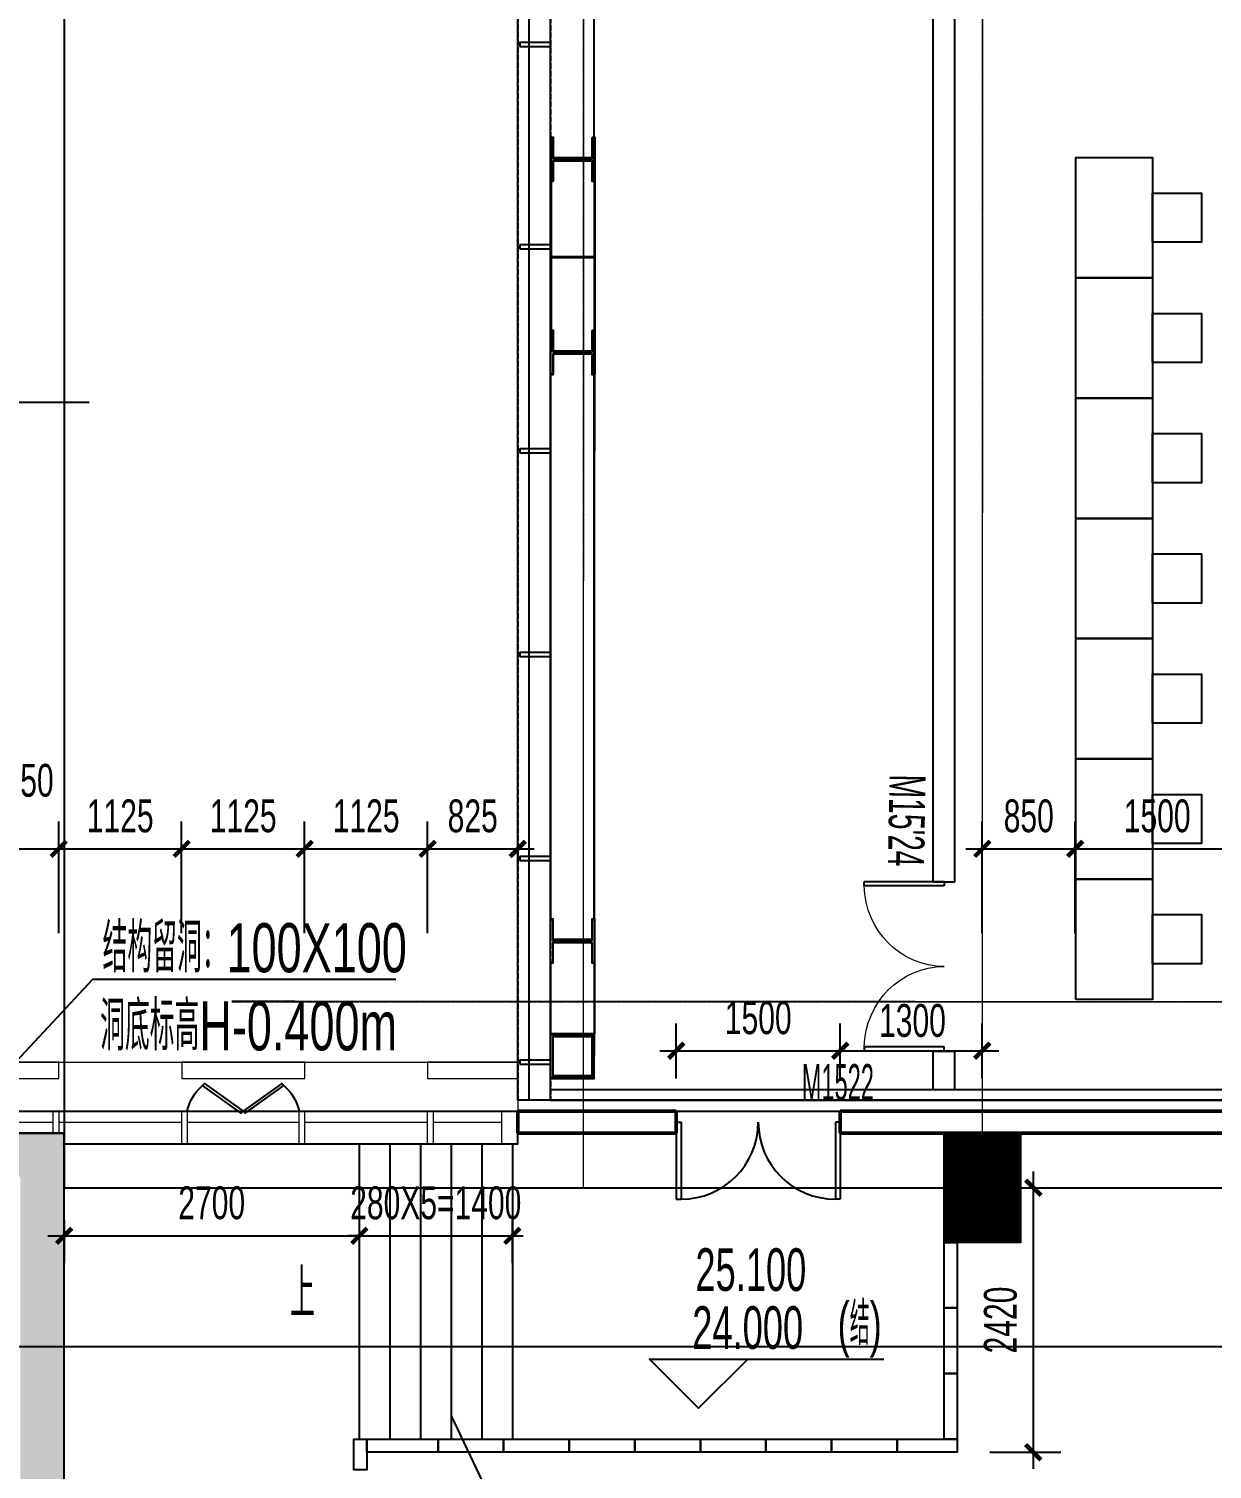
# Model space of a CAD drawing. Header units: millimetres. Extents: x 285006 to 3037698, y -2820855 to 192241.
# Drawn here: x 1240944 to 1251770, y 50391 to 63568 of the extents above; entities that cross this region are included whole.
import ezdxf
from ezdxf.enums import TextEntityAlignment as Align
from ezdxf.xclip import XClip

# ---------------------------------------------------------------- set-up
doc = ezdxf.new("R2010")
doc.units = ezdxf.units.MM
doc.header["$XCLIPFRAME"] = 2
doc.header["$PDMODE"] = 35
doc.header["$PDSIZE"] = -0.1
for name, pattern in [('1#B-6F$0$DOTE', [2.42, 2, -0.2, 0.02, -0.2]), ('1#C-6F$0$CONTINOUS', [0]), ('1#C-6F$0$DASH', [0.35, 0.25, -0.1]), ('1#C-6F$0$DASHED2', [0.375, 0.25, -0.125]), ('1#C-6F$0$DOTE', [2.42, 2, -0.2, 0.02, -0.2]), ('DASH', [0.35, 0.25, -0.1]), ('WALL-1C-6F-1$0$CONTINOUS', [0])]:
    doc.linetypes.add(name, pattern=pattern)
for name, color, linetype, lineweight in [('1#B-6F$0$A-ANNO-GRID', 10, '1#B-6F$0$DOTE', 18), ('1#C-6F$0$A-ANNO-GRID', 10, '1#C-6F$0$DOTE', 18), ('DIM-1B-6F$0$A-ANNO-DIMS', 73, 'Continuous', 18), ('DOOR-1B-IDEN-6F$0$A-DOOR-IDEN', 7, 'Continuous', 25), ('EXWALL-1B-6F$0$A-FLOR-UNDR', 11, 'Continuous', 18), ('EXWALL-1B-6F$0$A-WALL-GLAZ', 142, 'Continuous', 18), ('EXWALL-1B-6F$0$A-WALL-STON', 31, 'Continuous', 18), ('IDEN-1AB-6F$0$A-ANNO-LEVL', 130, 'Continuous', 25), ('IDEN-1AB-6F$0$A-COND-IDEN-TEXT', 11, 'Continuous', 18), ('VERT-IDEN-1B-4F$0$A-COND-IDEN-TEXT', 11, 'Continuous', 18), ('VERT-IDEN-1B-4F$0$A-ROOM-IDEN', 7, 'Continuous', 25), ('WALL-1A1B-6F$0$A-WALL', 2, 'Continuous', 50), ('WALL-1A1B-6F$0$IDEN-1AB-6F$0$A-ROOM-IDEN', 7, 'Continuous', 25), ('WALL-1C-6F-1$0$A-FLOR-UNDR', 11, 'Continuous', 18), ('WALL-1C-6F-1$0$A-WALL-GLAZ', 142, 'Continuous', 18), ('板边洞口-1C-6F$0$A-HOLE', 5, 'Continuous', 25)]:
    doc.layers.add(name, color=color, linetype=linetype, lineweight=lineweight)
for name, color, linetype in [('1#C-6F$0$0-XREF', 7, 'Continuous'), ('1#C-6F$0$A-DOOR-FIRE-IDEN', 7, 'Continuous'), ('1#C-6F$0$A-WALL', 2, 'Continuous'), ('1#C-6F$0$S-W-BEAMLINE', 4, '1#C-6F$0$DASHED2'), ('20230731变更修改', 41, 'Continuous'), ('4玻璃幕墙', 1, 'Continuous'), ('6铝型材', 8, 'Continuous'), ('A-DOOR', 60, 'Continuous'), ('A-WALL', 2, 'Continuous'), ('COL-1A1B-4~12$0$S-PUB-COL', 6, 'Continuous'), ('COL-1A1B-4~12$0$S-PUB-COLHATCH', 8, 'Continuous'), ('FURN-1C-7F$0$I-FURN', 252, 'Continuous'), ('WALL-1A1B-6F$0$A-DOOR', 142, 'Continuous'), ('WALL-1A1B-6F$0$IDEN-1AB-6F$0$DIM_SYMB', 3, 'Continuous'), ('WALL-地台', 8, 'Continuous')]:
    doc.layers.add(name, color=color, linetype=linetype)
doc.styles.add('1#C-6F$0$HYGB2014', font='hygbsz.shx', dxfattribs={"width": 0.7, "bigfont": 'hygbhz.shx'})
doc.styles.add('DIM-1B-6F$0$HYGB2014', font='hygbsz.shx', dxfattribs={"width": 0.7, "bigfont": 'hygbhz.shx'})
doc.styles.add('DOOR-1B-IDEN-6F$0$HYGB2014', font='hygbsz.shx', dxfattribs={"width": 0.7, "bigfont": 'hygbhz.shx'})
doc.styles.add('IDEN-1AB-6F$0$HYGB2014', font='hygbsz.shx', dxfattribs={"width": 0.7, "bigfont": 'hygbhz.shx'})
doc.styles.add('VERT-IDEN-1B-4F$0$HYGB2014', font='hygbsz.shx', dxfattribs={"width": 0.7, "bigfont": 'hygbhz.shx'})
doc.styles.add('WALL-1A1B-6F$0$IDEN-1AB-6F$0$HYGB2014', font='hygbsz.shx', dxfattribs={"width": 0.7, "bigfont": 'hygbhz.shx'})
doc.dimstyles.new('DIM-1B-6F$0$DIMN', dxfattribs={"dimtxt": 300, "dimasz": 100, "dimexe": 250, "dimexo": 300, "dimgap": 0, "dimtad": 0, "dimdec": 0, "dimzin": 0, "dimdsep": 46, "dimtxsty": 'DIM-1B-6F$0$HYGB2014', "dimblk": 'DIM-1B-6F$0$_archtick', "dimcen": 0.09, "dimdle": 150, "dimclrt": 7, "dimazin": 0, "dimtfac": 1, "dimtdec": 0, "dimtix": 1, "dimtmove": 2, "dimatfit": 3, "dimfxl": 1, "dimtvp": 1, "dimtolj": 1, "dimtzin": 0, "dimarcsym": 0})

# ---------------------------------------------------------------- blocks, each defined once
blk = doc.blocks.new('结构留洞-1#AB-6F')
at = {"layer": 'Defpoints'}
blk.add_lwpolyline([(91100, 20900), (103000, 20900), (103000, 20800), (107150, 20800), (107150, 21100), (120900, 21100), (120900, 20900), (120900, 20900), (120900, -500), (120200, -500), (120200, -400), (111750, -400), (111750, -500), (111050, -500), (111050, -400), (102753, -400), (102753, -500), (102050, -500)], dxfattribs=at)
blk = doc.blocks.new('EXWALL-1B-6F$0$幕墙-1125陶板单元')
blk.add_lwpolyline([(-562.5, 150), (562.5, 150), (562.5, 0), (-562.5, 0)], close=True)
blk = doc.blocks.new('EXWALL-1B-6F$0$ef')
at = {"layer": 'EXWALL-1B-6F$0$A-WALL-GLAZ', "lineweight": -3}
for points in [[(98270726, 18746787), (98270744, 18746769), (98271098, 18747022), (98271079, 18747040)], [(98271469, 18746787), (98271451, 18746769), (98271098, 18747022), (98271116, 18747040)]]:
    blk.add_lwpolyline(points, close=True, dxfattribs=at)
for centre, start, end in [((98271019, 18747123), 193.0402, 228.8588), ((98271176, 18747123), 311.1412, 346.9598)]:
    blk.add_arc(centre, 446, start, end, dxfattribs=at)
blk = doc.blocks.new('EXWALL-1B-6F')
at = {"layer": 'EXWALL-1B-6F$0$A-FLOR-UNDR'}
blk.add_lwpolyline([(98333335, 18769022), (98333335, 18769272), (98374885, 18769272), (98374885, 18768822)], dxfattribs=at)
at = {"layer": 'EXWALL-1B-6F$0$A-WALL-GLAZ', "lineweight": -3}
for p, q in [((98333635, 18768822), (98374885, 18768822)), ((98374885, 18768822), (98374885, 18768622))]:
    blk.add_line(p, q, dxfattribs=at)
at = {"layer": 'EXWALL-1B-6F$0$A-WALL-GLAZ'}
for p, q in [((98369610, 18768722), (98370635, 18768722)), ((98370685, 18768722), (98371810, 18768722)), ((98371860, 18768722), (98372885, 18768722)), ((98372935, 18768722), (98374060, 18768722)), ((98374110, 18768722), (98374735, 18768722)), ((98374885, 18768622), (98374885, 18768522)), ((98370723, 18768522), (98374885, 18768522))]:
    blk.add_line(p, q, dxfattribs=at)
for points in [[(98370635, 18768822), (98370685, 18768822), (98370685, 18768622), (98370635, 18768622)], [(98371810, 18768822), (98371860, 18768822), (98371860, 18768522), (98371810, 18768522)], [(98372885, 18768822), (98372935, 18768822), (98372935, 18768522), (98372885, 18768522)], [(98374060, 18768822), (98374110, 18768822), (98374110, 18768522), (98374060, 18768522)], [(98374735, 18768522), (98374885, 18768522), (98374885, 18768822), (98374735, 18768822)]]:
    blk.add_lwpolyline(points, close=True, dxfattribs=at)
at = {"layer": 'EXWALL-1B-6F$0$A-WALL-STON'}
blk.add_lwpolyline([(98374060, 18769122), (98374885, 18769122), (98374885, 18769272), (98374060, 18769272)], close=True, dxfattribs=at)
at = {"xscale": -1, "rotation": 180}
blk.add_blockref('EXWALL-1B-6F$0$ef', (101275, 37515844), dxfattribs=at)
at = {"layer": 'EXWALL-1B-6F$0$A-WALL-STON', "xscale": -1, "rotation": 180}
for p in [(98370123, 18769272), (98372373, 18769272)]:
    blk.add_blockref('EXWALL-1B-6F$0$幕墙-1125陶板单元', p, dxfattribs=at)
blk = doc.blocks.new('WALL-1A1B-6F$0$_A0GGR')
for p, q in [((-0.5, 0), (-0.5, -0.47)), ((-0.5, 0), (-0.47, 0)), ((-0.47, 0), (-0.47, -0.47)), ((0.47, 0), (0.47, -0.47)), ((0.5, 0), (0.47, 0)), ((0.5, 0), (0.5, -0.47)), ((-0.5, -0.47), (-0.47, -0.47)), ((0.5, -0.47), (0.47, -0.47))]:
    blk.add_line(p, q)
for centre, start, end in [((-0.47, 0), 270, 0), ((0.47, 0), 180, 270)]:
    blk.add_arc(centre, 0.47, start, end)
blk = doc.blocks.new('COL-1A1B-4~12')
at = {"layer": 'COL-1A1B-4~12$0$S-PUB-COLHATCH'}
h = blk.add_hatch(color=256, dxfattribs=at)
h.paths.add_polyline_path([(98370335, 18759022), (98370335, 18760522), (98370735, 18760522), (98370735, 18758622), (98367535, 18758622), (98367535, 18759022)])
h.paths.add_polyline_path([(98370735, 18768622), (98367535, 18768622), (98367535, 18768222), (98370335, 18768222), (98370335, 18764822), (98370735, 18764822)])
h.paths.add_polyline_path([(98342935, 18759022), (98342935, 18761922), (98342535, 18761922), (98342535, 18758622), (98345735, 18758622), (98345735, 18759022)])
h.paths.add_polyline_path([(98342935, 18768222), (98342935, 18764822), (98342535, 18764822), (98342535, 18768622), (98345735, 18768622), (98345735, 18768222)])
h = blk.add_hatch(dxfattribs=at)
h.set_pattern_fill('ANSI31', color=256)
h.set_pattern_definition([(45, (112786.15705, 5250.88743), (-0.08838834764832, 0.08838834764832), [])])
h.paths.add_polyline_path([(98378785, 18767622), (98379485, 18767622), (98379485, 18768622), (98378785, 18768622)])
at = {"layer": 'COL-1A1B-4~12$0$S-PUB-COL'}
for p, q in [((98370735, 18768622), (98367535, 18768622)), ((98370735, 18764822), (98370735, 18768622))]:
    blk.add_line(p, q, dxfattribs=at)
blk.add_lwpolyline([(98378785, 18768622), (98379485, 18768622), (98379485, 18767622), (98378785, 18767622)], close=True, dxfattribs=at)
blk = doc.blocks.new('1#B-6F$0$A$C465C26A5')
at = {"layer": '1#B-6F$0$A-ANNO-GRID', "ltscale": 1.5}
for p, q in [((-12650, -1700), (-12650, 56496.4)), ((-9000, -1700), (-9000, 56496.4)), ((-15865.9, 0), (5275, 0))]:
    blk.add_line(p, q, dxfattribs=at)
blk = doc.blocks.new('DIM-1B-6F$0$_archtick')
at = {"const_width": 0.4}
blk.add_lwpolyline([(-0.7, -0.7), (0.7, 0.7)], dxfattribs=at)
blk = doc.blocks.new('*D949')
at = {"layer": 'Defpoints', "color": 0, "transparency": 16777216}
for p in [(1241217, 56066), (1240667, 54995), (1241217, 54995)]:
    blk.add_point(p, dxfattribs=at)
at = {"layer": 'DIM-1B-6F$0$A-ANNO-DIMS', "color": 0, "lineweight": -2, "transparency": 16777216}
for p, q in [((1240667, 55295), (1240667, 56316)), ((1241217, 55295), (1241217, 56316)), ((1240517, 56066), (1241367, 56066))]:
    blk.add_line(p, q, dxfattribs=at)
at = {"layer": 'DIM-1B-6F$0$A-ANNO-DIMS', "color": 0, "lineweight": -2, "transparency": 16777216, "xscale": 100, "yscale": 100, "zscale": 100, "rotation": 180}
blk.add_blockref('DIM-1B-6F$0$_archtick', (1240667, 56066), dxfattribs=at)
at = {"layer": 'DIM-1B-6F$0$A-ANNO-DIMS', "color": 0, "lineweight": -2, "transparency": 16777216, "xscale": 100, "yscale": 100, "zscale": 100}
blk.add_blockref('DIM-1B-6F$0$_archtick', (1241217, 56066), dxfattribs=at)
at = {"layer": 'DIM-1B-6F$0$A-ANNO-DIMS', "color": 7, "transparency": 16777216, "insert": (1240942, 56691), "char_height": 300, "attachment_point": 5, "style": 'DIM-1B-6F$0$HYGB2014'}
blk.add_mtext('\\A1;550', dxfattribs=at)
blk = doc.blocks.new('*D950')
at = {"layer": 'Defpoints', "color": 0, "transparency": 16777216}
for p in [(1242342, 56066), (1241217, 54995), (1242342, 54995)]:
    blk.add_point(p, dxfattribs=at)
at = {"layer": 'DIM-1B-6F$0$A-ANNO-DIMS', "color": 0, "lineweight": -2, "transparency": 16777216}
for p, q in [((1241217, 55295), (1241217, 56316)), ((1242342, 55295), (1242342, 56316)), ((1241067, 56066), (1242492, 56066))]:
    blk.add_line(p, q, dxfattribs=at)
at = {"layer": 'DIM-1B-6F$0$A-ANNO-DIMS', "color": 0, "lineweight": -2, "transparency": 16777216, "xscale": 100, "yscale": 100, "zscale": 100, "rotation": 180}
blk.add_blockref('DIM-1B-6F$0$_archtick', (1241217, 56066), dxfattribs=at)
at = {"layer": 'DIM-1B-6F$0$A-ANNO-DIMS', "color": 0, "lineweight": -2, "transparency": 16777216, "xscale": 100, "yscale": 100, "zscale": 100}
blk.add_blockref('DIM-1B-6F$0$_archtick', (1242342, 56066), dxfattribs=at)
at = {"layer": 'DIM-1B-6F$0$A-ANNO-DIMS', "color": 7, "transparency": 16777216, "insert": (1241780, 56366), "char_height": 300, "attachment_point": 5, "style": 'DIM-1B-6F$0$HYGB2014'}
blk.add_mtext('\\A1;1125', dxfattribs=at)
blk = doc.blocks.new('*D951')
at = {"layer": 'Defpoints', "color": 0, "transparency": 16777216}
for p in [(1243467, 56066), (1242342, 54995), (1243467, 54995)]:
    blk.add_point(p, dxfattribs=at)
at = {"layer": 'DIM-1B-6F$0$A-ANNO-DIMS', "color": 0, "lineweight": -2, "transparency": 16777216}
for p, q in [((1242342, 55295), (1242342, 56316)), ((1243467, 55295), (1243467, 56316)), ((1242192, 56066), (1243617, 56066))]:
    blk.add_line(p, q, dxfattribs=at)
at = {"layer": 'DIM-1B-6F$0$A-ANNO-DIMS', "color": 0, "lineweight": -2, "transparency": 16777216, "xscale": 100, "yscale": 100, "zscale": 100, "rotation": 180}
blk.add_blockref('DIM-1B-6F$0$_archtick', (1242342, 56066), dxfattribs=at)
at = {"layer": 'DIM-1B-6F$0$A-ANNO-DIMS', "color": 0, "lineweight": -2, "transparency": 16777216, "xscale": 100, "yscale": 100, "zscale": 100}
blk.add_blockref('DIM-1B-6F$0$_archtick', (1243467, 56066), dxfattribs=at)
at = {"layer": 'DIM-1B-6F$0$A-ANNO-DIMS', "color": 7, "transparency": 16777216, "insert": (1242905, 56366), "char_height": 300, "attachment_point": 5, "style": 'DIM-1B-6F$0$HYGB2014'}
blk.add_mtext('\\A1;1125', dxfattribs=at)
blk = doc.blocks.new('*D952')
at = {"layer": 'Defpoints', "color": 0, "transparency": 16777216}
for p in [(1244592, 56066), (1243467, 54995), (1244592, 54995)]:
    blk.add_point(p, dxfattribs=at)
at = {"layer": 'DIM-1B-6F$0$A-ANNO-DIMS', "color": 0, "lineweight": -2, "transparency": 16777216}
for p, q in [((1243467, 55295), (1243467, 56316)), ((1244592, 55295), (1244592, 56316)), ((1243317, 56066), (1244742, 56066))]:
    blk.add_line(p, q, dxfattribs=at)
at = {"layer": 'DIM-1B-6F$0$A-ANNO-DIMS', "color": 0, "lineweight": -2, "transparency": 16777216, "xscale": 100, "yscale": 100, "zscale": 100, "rotation": 180}
blk.add_blockref('DIM-1B-6F$0$_archtick', (1243467, 56066), dxfattribs=at)
at = {"layer": 'DIM-1B-6F$0$A-ANNO-DIMS', "color": 0, "lineweight": -2, "transparency": 16777216, "xscale": 100, "yscale": 100, "zscale": 100}
blk.add_blockref('DIM-1B-6F$0$_archtick', (1244592, 56066), dxfattribs=at)
at = {"layer": 'DIM-1B-6F$0$A-ANNO-DIMS', "color": 7, "transparency": 16777216, "insert": (1244030, 56366), "char_height": 300, "attachment_point": 5, "style": 'DIM-1B-6F$0$HYGB2014'}
blk.add_mtext('\\A1;1125', dxfattribs=at)
blk = doc.blocks.new('*D953')
at = {"layer": 'Defpoints', "color": 0, "transparency": 16777216}
for p in [(1245417, 56066), (1244592, 54995), (1245417, 54995)]:
    blk.add_point(p, dxfattribs=at)
at = {"layer": 'DIM-1B-6F$0$A-ANNO-DIMS', "color": 0, "lineweight": -2, "transparency": 16777216}
for p, q in [((1244592, 55295), (1244592, 56316)), ((1245417, 55295), (1245417, 56316)), ((1244442, 56066), (1245567, 56066))]:
    blk.add_line(p, q, dxfattribs=at)
at = {"layer": 'DIM-1B-6F$0$A-ANNO-DIMS', "color": 0, "lineweight": -2, "transparency": 16777216, "xscale": 100, "yscale": 100, "zscale": 100, "rotation": 180}
blk.add_blockref('DIM-1B-6F$0$_archtick', (1244592, 56066), dxfattribs=at)
at = {"layer": 'DIM-1B-6F$0$A-ANNO-DIMS', "color": 0, "lineweight": -2, "transparency": 16777216, "xscale": 100, "yscale": 100, "zscale": 100}
blk.add_blockref('DIM-1B-6F$0$_archtick', (1245417, 56066), dxfattribs=at)
at = {"layer": 'DIM-1B-6F$0$A-ANNO-DIMS', "color": 7, "transparency": 16777216, "insert": (1245005, 56366), "char_height": 300, "attachment_point": 5, "style": 'DIM-1B-6F$0$HYGB2014'}
blk.add_mtext('\\A1;825', dxfattribs=at)
blk = doc.blocks.new('*D986')
at = {"layer": 'Defpoints', "color": 0, "transparency": 16777216}
for p in [(1250517, 56066), (1249667, 54995), (1250517, 54995)]:
    blk.add_point(p, dxfattribs=at)
at = {"layer": 'DIM-1B-6F$0$A-ANNO-DIMS', "color": 0, "lineweight": -2, "transparency": 16777216}
for p, q in [((1249667, 55295), (1249667, 56316)), ((1250517, 55295), (1250517, 56316)), ((1249517, 56066), (1250667, 56066))]:
    blk.add_line(p, q, dxfattribs=at)
at = {"layer": 'DIM-1B-6F$0$A-ANNO-DIMS', "color": 0, "lineweight": -2, "transparency": 16777216, "xscale": 100, "yscale": 100, "zscale": 100, "rotation": 180}
blk.add_blockref('DIM-1B-6F$0$_archtick', (1249667, 56066), dxfattribs=at)
at = {"layer": 'DIM-1B-6F$0$A-ANNO-DIMS', "color": 0, "lineweight": -2, "transparency": 16777216, "xscale": 100, "yscale": 100, "zscale": 100}
blk.add_blockref('DIM-1B-6F$0$_archtick', (1250517, 56066), dxfattribs=at)
at = {"layer": 'DIM-1B-6F$0$A-ANNO-DIMS', "color": 7, "transparency": 16777216, "insert": (1250092, 56366), "char_height": 300, "attachment_point": 5, "style": 'DIM-1B-6F$0$HYGB2014'}
blk.add_mtext('\\A1;850', dxfattribs=at)
blk = doc.blocks.new('*D987')
at = {"layer": 'Defpoints', "color": 0, "transparency": 16777216}
for p in [(1252017, 56066), (1250517, 54995), (1252017, 54995)]:
    blk.add_point(p, dxfattribs=at)
at = {"layer": 'DIM-1B-6F$0$A-ANNO-DIMS', "color": 0, "lineweight": -2, "transparency": 16777216}
for p, q in [((1250517, 55295), (1250517, 56316)), ((1252017, 55295), (1252017, 56316)), ((1250367, 56066), (1252167, 56066))]:
    blk.add_line(p, q, dxfattribs=at)
at = {"layer": 'DIM-1B-6F$0$A-ANNO-DIMS', "color": 0, "lineweight": -2, "transparency": 16777216, "xscale": 100, "yscale": 100, "zscale": 100, "rotation": 180}
blk.add_blockref('DIM-1B-6F$0$_archtick', (1250517, 56066), dxfattribs=at)
at = {"layer": 'DIM-1B-6F$0$A-ANNO-DIMS', "color": 0, "lineweight": -2, "transparency": 16777216, "xscale": 100, "yscale": 100, "zscale": 100}
blk.add_blockref('DIM-1B-6F$0$_archtick', (1252017, 56066), dxfattribs=at)
at = {"layer": 'DIM-1B-6F$0$A-ANNO-DIMS', "color": 7, "transparency": 16777216, "insert": (1251267, 56366), "char_height": 300, "attachment_point": 5, "style": 'DIM-1B-6F$0$HYGB2014'}
blk.add_mtext('\\A1;1500', dxfattribs=at)
blk = doc.blocks.new('*D1026')
at = {"layer": 'Defpoints', "color": 0, "transparency": 16777216}
for p in [(1241267, 52966), (1243967, 52966), (1243967, 52526)]:
    blk.add_point(p, dxfattribs=at)
at = {"layer": 'DIM-1B-6F$0$A-ANNO-DIMS', "color": 0, "lineweight": -2, "transparency": 16777216}
for p, q in [((1241267, 52666), (1241267, 52276)), ((1243967, 52666), (1243967, 52276)), ((1241117, 52526), (1244117, 52526))]:
    blk.add_line(p, q, dxfattribs=at)
at = {"layer": 'DIM-1B-6F$0$A-ANNO-DIMS', "color": 0, "lineweight": -2, "transparency": 16777216, "xscale": 100, "yscale": 100, "zscale": 100, "rotation": 180}
blk.add_blockref('DIM-1B-6F$0$_archtick', (1241267, 52526), dxfattribs=at)
at = {"layer": 'DIM-1B-6F$0$A-ANNO-DIMS', "color": 0, "lineweight": -2, "transparency": 16777216, "xscale": 100, "yscale": 100, "zscale": 100}
blk.add_blockref('DIM-1B-6F$0$_archtick', (1243967, 52526), dxfattribs=at)
at = {"layer": 'DIM-1B-6F$0$A-ANNO-DIMS', "color": 7, "transparency": 16777216, "insert": (1242617, 52826), "char_height": 300, "attachment_point": 5, "style": 'DIM-1B-6F$0$HYGB2014'}
blk.add_mtext('\\A1;2700', dxfattribs=at)
blk = doc.blocks.new('*D1027')
at = {"layer": 'Defpoints', "color": 0, "transparency": 16777216}
for p in [(1243967, 52966), (1245367, 52966), (1245367, 52526)]:
    blk.add_point(p, dxfattribs=at)
at = {"layer": 'DIM-1B-6F$0$A-ANNO-DIMS', "color": 0, "lineweight": -2, "transparency": 16777216}
for p, q in [((1243967, 52666), (1243967, 52276)), ((1245367, 52666), (1245367, 52276)), ((1243967, 52526), (1243867, 52526)), ((1243967, 52526), (1245367, 52526)), ((1245367, 52526), (1245467, 52526))]:
    blk.add_line(p, q, dxfattribs=at)
at = {"layer": 'DIM-1B-6F$0$A-ANNO-DIMS', "color": 0, "lineweight": -2, "transparency": 16777216, "xscale": 100, "yscale": 100, "zscale": 100}
blk.add_blockref('DIM-1B-6F$0$_archtick', (1243967, 52526), dxfattribs=at)
at = {"layer": 'DIM-1B-6F$0$A-ANNO-DIMS', "color": 0, "lineweight": -2, "transparency": 16777216, "xscale": 100, "yscale": 100, "zscale": 100, "rotation": 180}
blk.add_blockref('DIM-1B-6F$0$_archtick', (1245367, 52526), dxfattribs=at)
at = {"layer": 'DIM-1B-6F$0$A-ANNO-DIMS', "color": 7, "transparency": 16777216, "insert": (1244667, 52826), "char_height": 300, "attachment_point": 5, "style": 'DIM-1B-6F$0$HYGB2014'}
blk.add_mtext('\\A1;280X5=1400', dxfattribs=at)
blk = doc.blocks.new('*D1028')
at = {"layer": 'Defpoints', "color": 0, "transparency": 16777216}
for p in [(1249437, 52966), (1250134, 52966), (1249437, 50546)]:
    blk.add_point(p, dxfattribs=at)
at = {"layer": 'DIM-1B-6F$0$A-ANNO-DIMS', "color": 0, "lineweight": -2, "transparency": 16777216}
for p, q in [((1250134, 50396), (1250134, 53116)), ((1249737, 52966), (1250384, 52966)), ((1249737, 50546), (1250384, 50546))]:
    blk.add_line(p, q, dxfattribs=at)
at = {"layer": 'DIM-1B-6F$0$A-ANNO-DIMS', "color": 0, "lineweight": -2, "transparency": 16777216, "xscale": 100, "yscale": 100, "zscale": 100}
for p, rotation in [((1250134, 52966), 90), ((1250134, 50546), 270)]:
    blk.add_blockref('DIM-1B-6F$0$_archtick', p, dxfattribs=dict(at, rotation=rotation))
at = {"layer": 'DIM-1B-6F$0$A-ANNO-DIMS', "color": 7, "transparency": 16777216, "insert": (1249834, 51756), "char_height": 300, "attachment_point": 5, "rotation": 90, "style": 'DIM-1B-6F$0$HYGB2014'}
blk.add_mtext('\\A1;2420', dxfattribs=at)
blk = doc.blocks.new('*D1029')
at = {"layer": 'Defpoints', "color": 0, "transparency": 16777216}
for p in [(1248367, 54219), (1246867, 53666), (1248367, 53666)]:
    blk.add_point(p, dxfattribs=at)
at = {"layer": 'DIM-1B-6F$0$A-ANNO-DIMS', "color": 0, "lineweight": -2, "transparency": 16777216}
for p, q in [((1246867, 53966), (1246867, 54469)), ((1248367, 53966), (1248367, 54469)), ((1246717, 54219), (1248517, 54219))]:
    blk.add_line(p, q, dxfattribs=at)
at = {"layer": 'DIM-1B-6F$0$A-ANNO-DIMS', "color": 0, "lineweight": -2, "transparency": 16777216, "xscale": 100, "yscale": 100, "zscale": 100, "rotation": 180}
blk.add_blockref('DIM-1B-6F$0$_archtick', (1246867, 54219), dxfattribs=at)
at = {"layer": 'DIM-1B-6F$0$A-ANNO-DIMS', "color": 0, "lineweight": -2, "transparency": 16777216, "xscale": 100, "yscale": 100, "zscale": 100}
blk.add_blockref('DIM-1B-6F$0$_archtick', (1248367, 54219), dxfattribs=at)
at = {"layer": 'DIM-1B-6F$0$A-ANNO-DIMS', "color": 7, "transparency": 16777216, "insert": (1247617, 54519), "char_height": 300, "attachment_point": 5, "style": 'DIM-1B-6F$0$HYGB2014'}
blk.add_mtext('\\A1;1500', dxfattribs=at)
blk = doc.blocks.new('*D1030')
at = {"layer": 'Defpoints', "color": 0, "transparency": 16777216}
for p in [(1249667, 54219), (1248367, 53666), (1249667, 53666)]:
    blk.add_point(p, dxfattribs=at)
at = {"layer": 'DIM-1B-6F$0$A-ANNO-DIMS', "color": 0, "lineweight": -2, "transparency": 16777216}
for p, q in [((1248367, 53966), (1248367, 54469)), ((1249667, 53966), (1249667, 54469)), ((1248217, 54219), (1249817, 54219))]:
    blk.add_line(p, q, dxfattribs=at)
at = {"layer": 'DIM-1B-6F$0$A-ANNO-DIMS', "color": 0, "lineweight": -2, "transparency": 16777216, "xscale": 100, "yscale": 100, "zscale": 100, "rotation": 180}
blk.add_blockref('DIM-1B-6F$0$_archtick', (1248367, 54219), dxfattribs=at)
at = {"layer": 'DIM-1B-6F$0$A-ANNO-DIMS', "color": 0, "lineweight": -2, "transparency": 16777216, "xscale": 100, "yscale": 100, "zscale": 100}
blk.add_blockref('DIM-1B-6F$0$_archtick', (1249667, 54219), dxfattribs=at)
at = {"layer": 'DIM-1B-6F$0$A-ANNO-DIMS', "color": 7, "transparency": 16777216, "insert": (1249028, 54494), "char_height": 300, "attachment_point": 5, "style": 'DIM-1B-6F$0$HYGB2014'}
blk.add_mtext('\\A1;1300', dxfattribs=at)
blk = doc.blocks.new('VERT-IDEN-1B-4F')
at = {"layer": 'VERT-IDEN-1B-4F$0$A-COND-IDEN-TEXT', "lineweight": -3}
blk.add_lwpolyline([(98373768, 18770027), (98370995, 18770027), (98367635, 18766422)], dxfattribs=at)
at = {"layer": 'VERT-IDEN-1B-4F$0$A-ROOM-IDEN', "lineweight": -3, "style": 'VERT-IDEN-1B-4F$0$HYGB2014', "width": 0.7}
for s, p in [('结构留洞：100X100', (98371086, 18770092, 0)), ('洞底标高H-0.400m', (98371064, 18769378, 0))]:
    blk.add_text(s, height=450, dxfattribs=at).set_placement(p)
blk = doc.blocks.new('IDEN-1AB-6F')
at = {"layer": 'IDEN-1AB-6F$0$A-ANNO-LEVL'}
blk.add_lwpolyline([(98376989, 18766555), (98376539, 18766105), (98376089, 18766555), (98378234, 18766555)], dxfattribs=at)
at = {"layer": 'IDEN-1AB-6F$0$A-COND-IDEN-TEXT', "lineweight": -3}
blk.add_line((98374275, 18766035), (98375167, 18764169), dxfattribs=at)
at = {"layer": 'IDEN-1AB-6F$0$A-ANNO-LEVL', "style": 'IDEN-1AB-6F$0$HYGB2014', "width": 0.65}
for s, p in [('25.100', (98376510, 18767178)), ('24.000', (98376481, 18766648)), ('(结)', (98377811, 18766684))]:
    blk.add_text(s, height=390, dxfattribs=at).set_placement(p)
blk = doc.blocks.new('DOOR-1B-IDEN-6F')
at = {"layer": 'DOOR-1B-IDEN-6F$0$A-DOOR-IDEN', "style": 'DOOR-1B-IDEN-6F$0$HYGB2014', "width": 0.5}
blk.add_text('M1522', height=330, dxfattribs=at).set_placement((98377483, 18769088), align=Align.MIDDLE_LEFT)
blk = doc.blocks.new('1#C-6F$0$A$C465C26A5')
at = {"layer": '1#C-6F$0$A-ANNO-GRID', "ltscale": 1.5}
for p, q in [((-12650, -1700), (-12650, 56496.4)), ((-9000, -1700), (-9000, 56496.4)), ((-15865.9, 0), (5275, 0))]:
    blk.add_line(p, q, dxfattribs=at)
blk = doc.blocks.new('1#C-6F$0$A$C13D20D7F')
at = {"layer": '1#C-6F$0$S-W-BEAMLINE', "color": 6, "linetype": '1#C-6F$0$CONTINOUS'}
blk.add_lwpolyline([(380, 200), (20, 200), (20, 13), (0, 13), (0, 413), (20, 413), (20, 225), (380, 225), (380, 413), (400, 413), (400, 13), (380, 13)], close=True, dxfattribs=at)
blk = doc.blocks.new('1#C-6F$0$A$C346419F8')
at = {"layer": '1#C-6F$0$S-W-BEAMLINE', "color": 6, "linetype": '1#C-6F$0$CONTINOUS'}
for points in [[(0, 400), (0, 0), (400, 0), (400, 400)], [(20, 380), (20, 20), (380, 20), (380, 380)]]:
    blk.add_lwpolyline(points, close=True, dxfattribs=at)
blk = doc.blocks.new('A$C008C76B7')
at = {"color": 1}
for points in [[(35910, -600), (35970, -600), (35970, -1200), (35850, -1200), (35850, -600)], [(35910, -1200), (35970, -1200), (35970, -1800), (35850, -1800), (35850, -1200)], [(35910, -1800), (35970, -1800), (35970, -2400), (35850, -2400), (35850, -1800)], [(30510, -2400), (30570, -2400), (30570, -2680), (30450, -2680), (30450, -2400)], [(30570, -2400), (31220, -2400), (31220, -2520), (30570, -2520)], [(31220, -2400), (31820, -2400), (31820, -2520), (31220, -2520)], [(31820, -2400), (32420, -2400), (32420, -2520), (31820, -2520)], [(32420, -2400), (33020, -2400), (33020, -2520), (32420, -2520)], [(33020, -2400), (33620, -2400), (33620, -2520), (33020, -2520)], [(33620, -2400), (34220, -2400), (34220, -2520), (33620, -2520)], [(34220, -2400), (34820, -2400), (34820, -2520), (34220, -2520)], [(34820, -2400), (35420, -2400), (35420, -2520), (34820, -2520)], [(35420, -2400), (35970, -2400), (35970, -2520), (35420, -2520)]]:
    blk.add_lwpolyline(points, close=True, dxfattribs=at)
blk = doc.blocks.new('WALL-1C-6F-1$0$mullion_____')
at = {"layer": '6铝型材'}
for p, q in [((-36798, -1713), (-36798, -1433)), ((-36798, -1433), (-36758, -1433)), ((-36758, -1713), (-36758, -1433)), ((-36798, -1713), (-36758, -1713)), ((-36778, -1713), (-36778, -1733))]:
    blk.add_line(p, q, dxfattribs=at)
blk = doc.blocks.new('WALL-1C-6F-1')
at = {"layer": '4玻璃幕墙'}
blk.add_lwpolyline([(98374985, 18794859), (98374985, 18768923)], dxfattribs=at)
at = {"layer": 'WALL-1C-6F-1$0$A-FLOR-UNDR', "linetype": 'WALL-1C-6F-1$0$CONTINOUS', "lineweight": -3, "ltscale": 3}
blk.add_line((98375185, 18769022), (98388435, 18769022), dxfattribs=at)
at = {"layer": 'WALL-地台', "linetype": 'DASH', "ltscale": 200}
blk.add_line((98374885, 18796546), (98374885, 18768923), dxfattribs=at)
blk.add_lwpolyline([(98375185, 18794859), (98375185, 18768923)], dxfattribs=at)
at = {"layer": 'WALL-1C-6F-1$0$A-WALL-GLAZ', "lineweight": -3, "rotation": 269.9999995734953}
for p in [(98376618, 18741805), (98376618, 18739953), (98376618, 18738088), (98376618, 18736224), (98376618, 18734359), (98376618, 18732494)]:
    blk.add_blockref('WALL-1C-6F-1$0$mullion_____', p, dxfattribs=at)
blk = doc.blocks.new('FURN-1C-7F$0$A$C16262FCD')
at = {"layer": 'FURN-1C-7F$0$I-FURN'}
for points in [[(-225, 700), (225, 700), (225, 1150), (-225, 1150)], [(-550, 0), (550, 0), (550, 700), (-550, 700)]]:
    blk.add_lwpolyline(points, close=True, dxfattribs=at)
blk = doc.blocks.new('$DorLib2D$00000002')
for p, q in [((-0.5, 0), (-0.5, 0.4875)), ((-0.475, 0.4875), (-0.5, 0.4875)), ((-0.475, 0), (-0.475, 0.4875)), ((0.475, 0), (0.475, 0.4875)), ((0.475, 0.4875), (0.5, 0.4875)), ((0.5, 0), (0.5, 0.4875)), ((-0.5, 0), (-0.475, 0)), ((0.5, 0), (0.475, 0))]:
    blk.add_line(p, q)
at = {"lineweight": 13}
for centre, start, end in [((-0.4875, 0), 0, 88.53072), ((0.4875, 0), 91.46928, 180)]:
    blk.add_arc(centre, 0.4875, start, end, dxfattribs=at)
blk = doc.blocks.new('A$C1E394068')
at = {"layer": 'A-WALL', "linetype": 'Continuous', "ltscale": 1.5}
for p, q in [((6983, -63552), (6983, -41052)), ((7183, -63552), (7183, -41052)), ((6983, -65452), (6983, -65102)), ((7183, -65452), (7183, -65102))]:
    blk.add_line(p, q, dxfattribs=at)
at = {"layer": 'A-WALL'}
blk.add_line((6983, -65102), (7183, -65102), dxfattribs=at)
at = {"layer": 'A-WALL', "linetype": 'Continuous', "ltscale": 1.5, "elevation": 0}
blk.add_lwpolyline([(6983, -63552), (7183, -63552)], dxfattribs=at)
at = {"layer": 'A-DOOR', "lineweight": -3, "extrusion": (2.65159e-31, 1.30289e-30, -1), "xscale": 1550, "yscale": 1500, "zscale": -1550, "rotation": 270.0000002520364}
blk.add_blockref('$DorLib2D$00000002', (-7083, -64327), dxfattribs=at)
at = {"layer": 'FURN-1C-7F$0$I-FURN', "xscale": -0.9999999999999999, "rotation": 270}
for p in [(8289, -57478), (8289, -58578), (8289, -59678), (8289, -60778), (8289, -61878), (8289, -62978), (8289, -64078)]:
    blk.add_blockref('FURN-1C-7F$0$A$C16262FCD', p, dxfattribs=at)
at = {"layer": '1#C-6F$0$A-DOOR-FIRE-IDEN', "lineweight": -3, "style": '1#C-6F$0$HYGB2014', "width": 0.6}
blk.add_text("M15'24", height=330, rotation=268.9507, dxfattribs=at).set_placement((6907, -62995, 0), align=Align.TOP_CENTER)

msp = doc.modelspace()

# ---------------------------------------------------------------- linework, layer by layer
for p, q in [((1243967.4, 53366.3), (1243967.4, 50666.3)), ((1244247.4, 53366.3), (1244247.4, 50666.3)), ((1244527.4, 53366.3), (1244527.4, 50666.3)), ((1244807.4, 53366.3), (1244807.4, 50666.3)), ((1245087.4, 53366.3), (1245087.4, 50666.3)), ((1245367.4, 53366.3), (1245367.4, 50666.3))]:
    msp.add_line(p, q)
at = {"elevation": 0}
msp.add_lwpolyline([(1245417.8, 107865.9), (1259267.8, 107865.9), (1259267.2, 53765.7), (1245417.2, 53765.9)], close=True, dxfattribs=at)
at = {"layer": '1#C-6F$0$A-WALL', "color": 4, "linetype": '1#C-6F$0$DASH'}
for p, q in [((1245717.2, 62168.9, 0), (1245717.2, 68210.9, 0)), ((1246117.2, 62168.9, 0), (1246117.2, 68210.9, 0)), ((1245717.1, 55418.5, 0), (1245717.1, 60802.9, 0)), ((1245718.3, 55426.1, 0), (1245721.2, 60810.5, 0)), ((1246117.1, 55418.5, 0), (1246117.1, 60802.9, 0)), ((1246118.3, 55425.9, 0), (1246121.2, 60810.2, 0))]:
    msp.add_line(p, q, dxfattribs=at)
at = {"layer": '1#C-6F$0$S-W-BEAMLINE', "linetype": '1#C-6F$0$CONTINOUS'}
for p, q in [((1245717.1, 62168.9, 0), (1245717.1, 60802.9, 0)), ((1245721.9, 62176.5, 0), (1245721.2, 60810.5, 0)), ((1246117.1, 62168.9, 0), (1246117.1, 60802.9, 0)), ((1246121.8, 62176.3, 0), (1246121.2, 60810.2, 0)), ((1246117.1, 61473.4, 0), (1245717.1, 61473.4, 0)), ((1246121.5, 61480.8, 0), (1245721.5, 61481, 0))]:
    msp.add_line(p, q, dxfattribs=at)
at = {"layer": '1#C-6F$0$S-W-BEAMLINE', "linetype": 'Continuous', "ltscale": 1.5}
for p, q in [((1245717, 55018.5, 0), (1245717, 54365.9, 0)), ((1245718, 55026.1, 0), (1245717.6, 54373.5, 0)), ((1246117.1, 55018.5, 0), (1246117.1, 54365.9, 0)), ((1246118.1, 55025.9, 0), (1246117.7, 54373.2, 0))]:
    msp.add_line(p, q, dxfattribs=at)
at = {"layer": '20230731变更修改'}
msp.add_lwpolyline([(1227895, 53319), (1233660.3, 60150.8), (1241494.9, 60150.8)], dxfattribs=at)
at = {"layer": 'Defpoints', "elevation": 0}
msp.add_lwpolyline([(1219887.1, 109189.4), (1280590.1, 109189.4), (1280590.1, 51510.3), (1219887.1, 51510.3)], close=True, dxfattribs=at)
at = {"layer": 'WALL-1A1B-6F$0$A-WALL'}
for p, q in [((1246867.4, 53666.3), (1245417.4, 53666.3)), ((1245417.4, 53666.3), (1245417.4, 53466.3)), ((1246867.4, 53466.3), (1246867.4, 53666.3)), ((1249667.4, 53666.3), (1248367.4, 53666.3)), ((1248367.4, 53466.3), (1248367.4, 53666.3)), ((1259167.4, 53666.3), (1249667.4, 53666.3)), ((1246867.4, 53466.3), (1245417.4, 53466.3)), ((1250018.3, 53466.3), (1248367.4, 53466.3)), ((1259167.5, 53466.3), (1250018.3, 53466.3))]:
    msp.add_line(p, q, dxfattribs=at)
at = {"layer": 'WALL-1A1B-6F$0$IDEN-1AB-6F$0$DIM_SYMB'}
msp.add_lwpolyline([(1243793.6, 52016.3, 0, 0, 0), (1245067.4, 52016.3, 80, 0, 0), (1245367.4, 52016.3, 0, 0, 0)], format="xyseb", dxfattribs=at)
at = {"layer": '板边洞口-1C-6F$0$A-HOLE', "linetype": 'Continuous', "ltscale": 1.5, "elevation": 0}
msp.add_lwpolyline([(1258967, 53765.2), (1245717, 53765.4), (1245717.7, 107565.4), (1258967.7, 107565.2), (1258967, 53765.2)], dxfattribs=at)

# ---------------------------------------------------------------- block references
at = {"ltscale": 1.5, "rotation": 359.9692125216086}
msp.add_blockref('1#C-6F$0$A$C465C26A5', (1258667.9, 54666, 0), dxfattribs=at)
at = {"rotation": 359.999308722076}
msp.add_blockref('A$C1E394068', (1242234.8, 119317.4, 0), dxfattribs=at)
ref = msp.add_blockref('结构留洞-1#AB-6F', (1138267.4, 32566.3))
XClip(ref).set_block_clipping_path([(52000.000000149, -7800.0001855306), (130675.0000000149, 34249.9998144694)])
ref = msp.add_blockref('COL-1A1B-4~12', (-97129467.6, -18715155.8))
XClip(ref).set_block_clipping_path([(98319735.0140507817, 18739922.1058121212), (98398410.0140506476, 18781972.1058121212)])
ref = msp.add_blockref('IDEN-1AB-6F', (-97129467.6, -18715155.8))
XClip(ref).set_block_clipping_path([(98319735.0140507966, 18739922.1058121212), (98398410.0140506625, 18781972.1058121212)])
at = {"ltscale": 1.5}
ref = msp.add_blockref('1#B-6F$0$A$C465C26A5', (1258667.4, 54666.3), dxfattribs=at)
XClip(ref).set_block_clipping_path([(-17399.9999999851, -1700), (10275, 9149.9998158999)])
for name, p in [('VERT-IDEN-1B-4F', (-97129467.6, -18715155.8)), ('EXWALL-1B-6F', (-97129467.6, -18715155.8)), ('DOOR-1B-IDEN-6F', (-97129467.6, -18715155.8)), ('A$C008C76B7', (1213467.4, 53066.3))]:
    msp.add_blockref(name, p)
at = {"layer": '1#C-6F$0$0-XREF', "ltscale": 1.5}
for name, p, rotation in [('WALL-1C-6F-1', (-97129694.4, -18713969.8, 0), 359.999308722076), ('1#C-6F$0$A$C13D20D7F', (1245717.2, 62156.4, 0), 359.999308722076), ('1#C-6F$0$A$C13D20D7F', (1245722, 62164, 0), 359.9692125216086), ('1#C-6F$0$A$C13D20D7F', (1245717.2, 60390.4, 0), 359.999308722076), ('1#C-6F$0$A$C13D20D7F', (1245721, 60398, 0), 359.9692125216086), ('1#C-6F$0$A$C13D20D7F', (1245717.1, 55006, 0), 359.999308722076), ('1#C-6F$0$A$C13D20D7F', (1245718, 55013.6, 0), 359.9692125216086), ('1#C-6F$0$A$C346419F8', (1245717, 53965.9, 0), 359.999308722076), ('1#C-6F$0$A$C346419F8', (1245717.5, 53973.5, 0), 359.9692125216086)]:
    msp.add_blockref(name, p, dxfattribs=dict(at, rotation=rotation))
at = {"layer": 'WALL-1A1B-6F$0$A-DOOR', "xscale": 1500, "yscale": 1500, "zscale": 2100}
msp.add_blockref('WALL-1A1B-6F$0$_A0GGR', (1247617.4, 53566.3), dxfattribs=at)

# ---------------------------------------------------------------- texts
at = {"layer": 'WALL-1A1B-6F$0$IDEN-1AB-6F$0$A-ROOM-IDEN', "lineweight": -3, "style": 'WALL-1A1B-6F$0$IDEN-1AB-6F$0$HYGB2014', "width": 0.7}
msp.add_text('上', height=450, dxfattribs=at).set_placement((1243334.9, 51776.4))

# ---------------------------------------------------------------- dimensions: what is measured, and where the dimension line sits
at = {"layer": 'DIM-1B-6F$0$A-ANNO-DIMS'}
for base, p1, p2, picture, middle in [((1241217.4, 56066.3), (1240667.4, 54995.5), (1241217.4, 54995.5), '*D949', (1240942.4, 56691.3)), ((1249667.4, 54219.1), (1248367.4, 53666.3), (1249667.4, 53666.3), '*D1030', (1249028.3, 54494.1))]:
    dim = msp.add_linear_dim(base=base, p1=p1, p2=p2, angle=0, dimstyle='DIM-1B-6F$0$DIMN', dxfattribs=at)
    dim.commit()
    dim.dimension.update_dxf_attribs({"geometry": picture, "text_midpoint": middle, "dimtype": 161})
for p1, p2, distance, picture, middle in [((1241217.4, 54995.5), (1242342.4, 54995.5), 1070.9, '*D950', (1241779.9, 56366.3)), ((1242342.4, 54995.5), (1243467.4, 54995.5), 1070.9, '*D951', (1242904.9, 56366.3)), ((1243467.4, 54995.5), (1244592.4, 54995.5), 1070.9, '*D952', (1244029.9, 56366.3)), ((1244592.4, 54995.5), (1245417.4, 54995.5), 1070.9, '*D953', (1245004.9, 56366.3)), ((1249667.4, 54995.5), (1250517.4, 54995.5), 1070.9, '*D986', (1250092.4, 56366.3)), ((1250517.4, 54995.5), (1252017.4, 54995.5), 1070.9, '*D987', (1251267.4, 56366.3)), ((1246867.4, 53666.3), (1248367.4, 53666.3), 552.8, '*D1029', (1247617.4, 54519.1)), ((1249437.4, 50546.3), (1249437.4, 52966.3), -696.3, '*D1028', (1249833.7, 51756.3)), ((1241267.4, 52966.3), (1243967.4, 52966.3), -440.2, '*D1026', (1242617.4, 52826.1))]:
    dim = msp.add_aligned_dim(p1=p1, p2=p2, distance=distance, dimstyle='DIM-1B-6F$0$DIMN', dxfattribs=at)
    dim.commit()
    dim.dimension.update_dxf_attribs({"geometry": picture, "text_midpoint": middle})
dim = msp.add_aligned_dim(p1=(1243967.4, 52966.3), p2=(1245367.4, 52966.3), distance=-440.2, text='280X5=1400', dimstyle='DIM-1B-6F$0$DIMN', dxfattribs=at)
dim.commit()
dim.dimension.update_dxf_attribs({"geometry": '*D1027', "text_midpoint": (1244667.4, 52826.1)})

doc.saveas('drawing.dxf')
